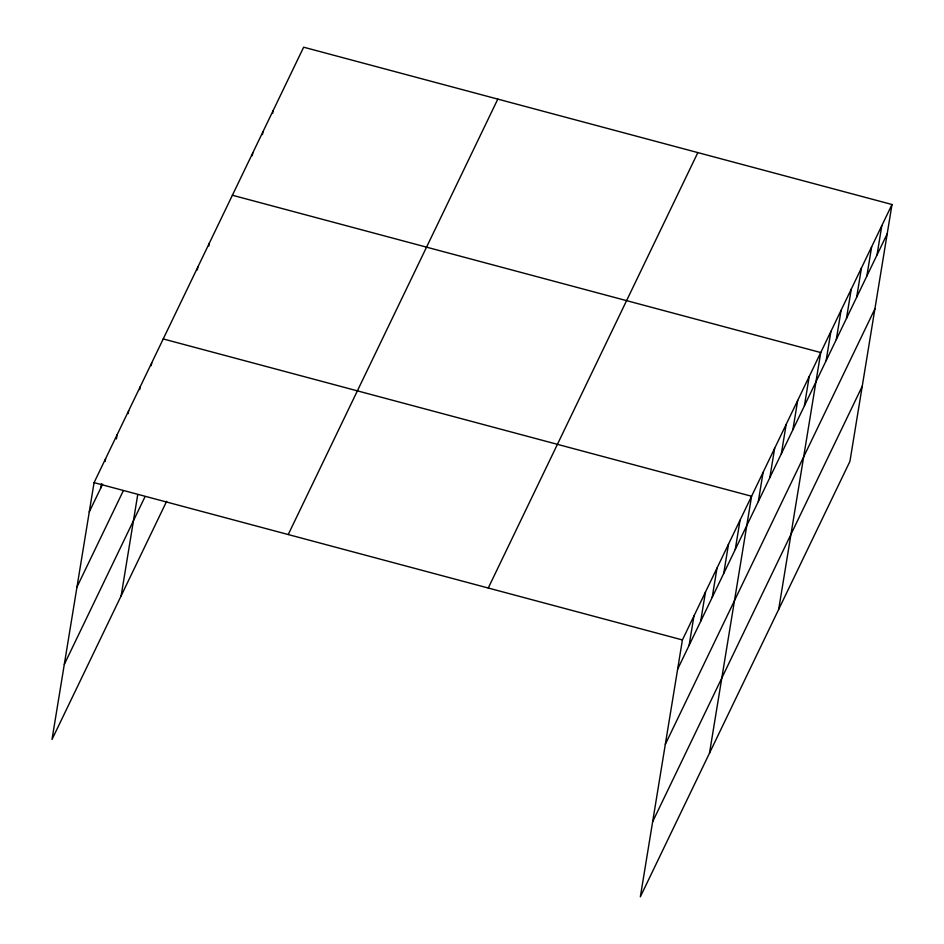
<?xml version="1.0" encoding="UTF-8"?>
<svg xmlns="http://www.w3.org/2000/svg" width="944" height="944" viewBox="0 0 944 944"><rect width="100%" height="100%" fill="white"/><g stroke="black" fill="none" stroke-linecap="round" stroke-linejoin="round"><path stroke-width="1.42" d="M891.997 204.506L682.418 639.938L640.351 896.8L849.93 461.368L891.997 204.506L303.649 47.2L94.07 482.632L52.003 739.494L166.663 501.264M100.796 487.977L101.48 483.788M105.138 461.474L105.586 458.69M116.431 438.925L117.115 434.736M128.183 413.578L128.644 410.793M139.712 389.624L140.172 386.839M151.241 365.682L151.701 362.885M121.162 595.806L137.682 494.916M197.355 269.89L197.803 267.093M208.872 245.936L209.332 243.151M252.296 155.736L252.744 152.952M262.467 134.591L262.928 131.794M272.651 113.433L273.111 110.649M689.144 645.283L693.946 615.995M700.672 621.329L705.475 592.041M712.201 597.387L717.003 568.087M723.729 573.433L728.52 544.145M735.258 549.479L740.049 520.191M709.51 753.111L751.577 496.249L163.229 338.943M758.315 501.583L763.106 472.295M769.832 477.64L774.635 448.353M781.361 453.686L786.163 424.399M792.889 429.744L797.692 400.445M804.418 405.79L809.209 376.503M778.682 609.411L820.737 352.549L232.389 195.243M826.118 360.691L830.921 331.403M836.301 339.545L841.104 310.257M846.485 318.388L851.276 289.1M856.668 297.242L861.459 267.954M866.84 276.096L871.642 246.809M877.023 254.939L881.814 225.651M89.267 511.919L102.613 484.189M76.971 587.026L123.074 491.222M64.298 664.399L144.987 496.756M288.227 534.54L497.807 99.108M488.26 588.029L697.84 152.598M677.627 669.225L887.207 233.793M665.319 744.332L874.899 308.889M652.658 821.705L862.238 386.261M94.07 482.632L682.418 639.938"/></g></svg>
